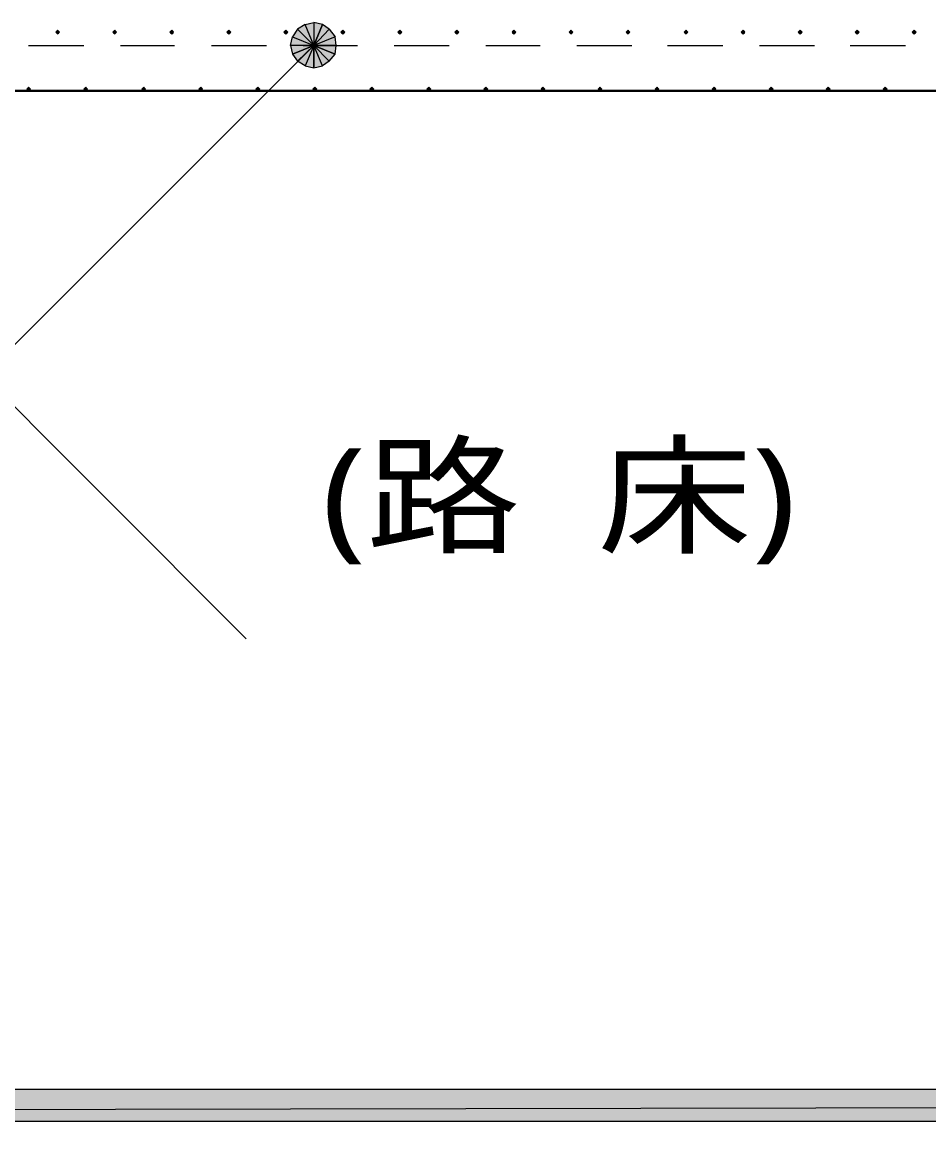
# Model space of a CAD drawing. Header units: millimetres. Extents: x 0 to 420, y 0 to 297.
# Drawn here: x 158.65 to 178.5, y 45.18 to 69.7 of the extents above; entities that cross this region are included whole.
import ezdxf
from ezdxf.enums import TextEntityAlignment as Align

# ---------------------------------------------------------------- set-up
doc = ezdxf.new("R2010")
doc.units = ezdxf.units.MM
doc.styles.add('kst32b', font='NotoSansJP-Variable.ttf')

msp = doc.modelspace()

# ---------------------------------------------------------------- hatches: boundary and pattern name
h = msp.add_hatch(color=7)
h.paths.add_polyline_path([(165.227, 69.659), (165.037, 69.702), (165.037, 69.194), (165.227, 69.659)])
h.paths.add_polyline_path([(165.037, 69.702), (165.037, 69.194), (164.846, 69.659), (165.037, 69.702)])
h.paths.add_polyline_path([(165.037, 69.194), (164.846, 69.659), (164.677, 69.554), (165.037, 69.194)])
h = msp.add_hatch(color=7)
h.paths.add_polyline_path([(165.523, 69.194), (165.502, 69.384), (165.037, 69.194), (165.523, 69.194)])
h.paths.add_polyline_path([(165.502, 69.384), (165.037, 69.194), (165.375, 69.554), (165.502, 69.384)])
h.paths.add_polyline_path([(165.037, 69.194), (165.375, 69.554), (165.227, 69.659), (165.037, 69.194)])
for points in [[(159.427, 69.532), (159.406, 69.511), (159.385, 69.49), (159.406, 69.469), (159.427, 69.448), (159.449, 69.469), (159.47, 69.49), (159.449, 69.511), (159.427, 69.532)], [(160.676, 69.532), (160.655, 69.511), (160.634, 69.49), (160.655, 69.469), (160.676, 69.448), (160.697, 69.469), (160.719, 69.49), (160.697, 69.511), (160.676, 69.532)], [(161.925, 69.532), (161.904, 69.511), (161.883, 69.49), (161.904, 69.469), (161.925, 69.448), (161.946, 69.469), (161.967, 69.49), (161.946, 69.511), (161.925, 69.532)], [(163.174, 69.532), (163.153, 69.511), (163.132, 69.49), (163.153, 69.469), (163.174, 69.448), (163.195, 69.469), (163.216, 69.49), (163.195, 69.511), (163.174, 69.532)], [(164.423, 69.532), (164.402, 69.511), (164.38, 69.49), (164.402, 69.469), (164.423, 69.448), (164.444, 69.469), (164.465, 69.49), (164.444, 69.511), (164.423, 69.532)], [(165.671, 69.532), (165.65, 69.511), (165.629, 69.49), (165.65, 69.469), (165.671, 69.448), (165.693, 69.469), (165.714, 69.49), (165.693, 69.511), (165.671, 69.532)], [(166.92, 69.532), (166.899, 69.511), (166.878, 69.49), (166.899, 69.469), (166.92, 69.448), (166.942, 69.469), (166.963, 69.49), (166.942, 69.511), (166.92, 69.532)], [(168.169, 69.532), (168.148, 69.511), (168.127, 69.49), (168.148, 69.469), (168.169, 69.448), (168.19, 69.469), (168.212, 69.49), (168.19, 69.511), (168.169, 69.532)], [(169.418, 69.532), (169.397, 69.511), (169.376, 69.49), (169.397, 69.469), (169.418, 69.448), (169.439, 69.469), (169.46, 69.49), (169.439, 69.511), (169.418, 69.532)], [(170.667, 69.532), (170.646, 69.511), (170.625, 69.49), (170.646, 69.469), (170.667, 69.448), (170.688, 69.469), (170.709, 69.49), (170.688, 69.511), (170.667, 69.532)], [(171.916, 69.532), (171.895, 69.511), (171.873, 69.49), (171.895, 69.469), (171.916, 69.448), (171.937, 69.469), (171.958, 69.49), (171.937, 69.511), (171.916, 69.532)], [(173.186, 69.532), (173.164, 69.511), (173.143, 69.49), (173.164, 69.469), (173.186, 69.448), (173.207, 69.469), (173.228, 69.49), (173.207, 69.511), (173.186, 69.532)], [(174.435, 69.532), (174.413, 69.511), (174.392, 69.49), (174.413, 69.469), (174.435, 69.448), (174.456, 69.469), (174.477, 69.49), (174.456, 69.511), (174.435, 69.532)], [(175.683, 69.532), (175.662, 69.511), (175.641, 69.49), (175.662, 69.469), (175.683, 69.448), (175.704, 69.469), (175.726, 69.49), (175.704, 69.511), (175.683, 69.532)], [(176.932, 69.532), (176.911, 69.511), (176.89, 69.49), (176.911, 69.469), (176.932, 69.448), (176.953, 69.469), (176.975, 69.49), (176.953, 69.511), (176.932, 69.532)], [(178.181, 69.532), (178.16, 69.511), (178.139, 69.49), (178.16, 69.469), (178.181, 69.448), (178.202, 69.469), (178.223, 69.49), (178.202, 69.511), (178.181, 69.532)], [(165.502, 69.003), (165.523, 69.194), (165.037, 69.194), (165.502, 69.003)], [(158.792, 68.284), (158.771, 68.262), (158.75, 68.241), (158.771, 68.22), (158.792, 68.199), (158.813, 68.22), (158.835, 68.241), (158.813, 68.262), (158.792, 68.284)], [(160.041, 68.284), (160.02, 68.262), (159.999, 68.241), (160.02, 68.22), (160.041, 68.199), (160.062, 68.22), (160.084, 68.241), (160.062, 68.262), (160.041, 68.284)], [(161.311, 68.284), (161.29, 68.262), (161.269, 68.241), (161.29, 68.22), (161.311, 68.199), (161.332, 68.22), (161.354, 68.241), (161.332, 68.262), (161.311, 68.284)], [(162.56, 68.284), (162.539, 68.262), (162.518, 68.241), (162.539, 68.22), (162.56, 68.199), (162.581, 68.22), (162.602, 68.241), (162.581, 68.262), (162.56, 68.284)], [(163.809, 68.284), (163.788, 68.262), (163.767, 68.241), (163.788, 68.22), (163.809, 68.199), (163.83, 68.22), (163.851, 68.241), (163.83, 68.262), (163.809, 68.284)], [(165.058, 68.284), (165.037, 68.262), (165.015, 68.241), (165.037, 68.22), (165.058, 68.199), (165.079, 68.22), (165.1, 68.241), (165.079, 68.262), (165.058, 68.284)], [(166.307, 68.284), (166.285, 68.262), (166.264, 68.241), (166.285, 68.22), (166.307, 68.199), (166.328, 68.22), (166.349, 68.241), (166.328, 68.262), (166.307, 68.284)], [(167.555, 68.284), (167.534, 68.262), (167.513, 68.241), (167.534, 68.22), (167.555, 68.199), (167.577, 68.22), (167.598, 68.241), (167.577, 68.262), (167.555, 68.284)], [(168.804, 68.284), (168.783, 68.262), (168.762, 68.241), (168.783, 68.22), (168.804, 68.199), (168.825, 68.22), (168.846, 68.241), (168.825, 68.262), (168.804, 68.284)], [(170.053, 68.284), (170.032, 68.262), (170.011, 68.241), (170.032, 68.22), (170.053, 68.199), (170.074, 68.22), (170.095, 68.241), (170.074, 68.262), (170.053, 68.284)], [(171.302, 68.284), (171.281, 68.262), (171.26, 68.241), (171.281, 68.22), (171.302, 68.199), (171.323, 68.22), (171.344, 68.241), (171.323, 68.262), (171.302, 68.284)], [(172.551, 68.284), (172.529, 68.262), (172.508, 68.241), (172.529, 68.22), (172.551, 68.199), (172.572, 68.22), (172.593, 68.241), (172.572, 68.262), (172.551, 68.284)], [(173.8, 68.284), (173.778, 68.262), (173.757, 68.241), (173.778, 68.22), (173.8, 68.199), (173.821, 68.22), (173.842, 68.241), (173.821, 68.262), (173.8, 68.284)], [(175.048, 68.284), (175.027, 68.262), (175.006, 68.241), (175.027, 68.22), (175.048, 68.199), (175.07, 68.22), (175.091, 68.241), (175.07, 68.262), (175.048, 68.284)], [(176.297, 68.284), (176.276, 68.262), (176.255, 68.241), (176.276, 68.22), (176.297, 68.199), (176.318, 68.22), (176.339, 68.241), (176.318, 68.262), (176.297, 68.284)], [(177.546, 68.284), (177.525, 68.262), (177.504, 68.241), (177.525, 68.22), (177.546, 68.199), (177.567, 68.22), (177.588, 68.241), (177.567, 68.262), (177.546, 68.284)]]:
    msp.add_hatch(color=7).paths.add_polyline_path(points)
h = msp.add_hatch(color=7)
h.paths.add_polyline_path([(164.677, 69.554), (164.571, 69.384), (165.037, 69.194), (164.677, 69.554)])
h.paths.add_polyline_path([(164.571, 69.384), (165.037, 69.194), (164.529, 69.194), (164.571, 69.384)])
h.paths.add_polyline_path([(165.037, 69.194), (164.529, 69.194), (164.571, 69.003), (165.037, 69.194)])
h = msp.add_hatch(color=7)
h.paths.add_polyline_path([(164.571, 69.003), (164.677, 68.855), (165.037, 69.194), (164.571, 69.003)])
h.paths.add_polyline_path([(164.677, 68.855), (165.037, 69.194), (164.846, 68.749), (164.677, 68.855)])
h.paths.add_polyline_path([(165.037, 69.194), (164.846, 68.749), (165.037, 68.707), (165.037, 69.194)])
h = msp.add_hatch(color=7)
h.paths.add_polyline_path([(165.037, 68.707), (165.227, 68.749), (165.037, 69.194), (165.037, 68.707)])
h.paths.add_polyline_path([(165.227, 68.749), (165.037, 69.194), (165.375, 68.855), (165.227, 68.749)])
h.paths.add_polyline_path([(165.037, 69.194), (165.375, 68.855), (165.502, 69.003), (165.037, 69.194)])
h = msp.add_hatch(color=7)
h.paths.add_polyline_path([(393.827, 11.345), (394.525, 10.647), (393.827, 45.635), (393.827, 11.345)])
h.paths.add_polyline_path([(394.525, 10.647), (393.827, 45.635), (394.525, 46.334), (394.525, 10.647)])
h.paths.add_polyline_path([(393.827, 45.635), (394.525, 46.334), (26.522, 45.635), (393.827, 45.635)])
h.paths.add_polyline_path([(394.525, 46.334), (26.522, 45.635), (25.823, 46.334), (394.525, 46.334)])
h.paths.add_polyline_path([(26.522, 45.635), (25.823, 46.334), (26.522, 11.345), (26.522, 45.635)])
h.paths.add_polyline_path([(25.823, 46.334), (26.522, 11.345), (25.823, 10.647), (25.823, 46.334)])
h.paths.add_polyline_path([(26.522, 11.345), (25.823, 10.647), (393.827, 11.345), (26.522, 11.345)])
h.paths.add_polyline_path([(25.823, 10.647), (393.827, 11.345), (394.525, 10.647), (25.823, 10.647)])

# ---------------------------------------------------------------- linework, layer by layer
at = {"lineweight": 0}
for points in [[(165.037, 69.194), (164.846, 69.659), (164.677, 69.554)], [(165.037, 69.702), (165.037, 69.194), (164.846, 69.659)], [(165.227, 69.659), (165.037, 69.702), (165.037, 69.194)], [(165.037, 69.194), (165.375, 69.554), (165.227, 69.659)], [(159.427, 69.532), (159.406, 69.511), (159.385, 69.49), (159.406, 69.469), (159.427, 69.448), (159.449, 69.469), (159.47, 69.49), (159.449, 69.511)], [(160.676, 69.532), (160.655, 69.511), (160.634, 69.49), (160.655, 69.469), (160.676, 69.448), (160.697, 69.469), (160.719, 69.49), (160.697, 69.511)], [(161.925, 69.532), (161.904, 69.511), (161.883, 69.49), (161.904, 69.469), (161.925, 69.448), (161.946, 69.469), (161.967, 69.49), (161.946, 69.511)], [(163.174, 69.532), (163.153, 69.511), (163.132, 69.49), (163.153, 69.469), (163.174, 69.448), (163.195, 69.469), (163.216, 69.49), (163.195, 69.511)], [(164.423, 69.532), (164.402, 69.511), (164.38, 69.49), (164.402, 69.469), (164.423, 69.448), (164.444, 69.469), (164.465, 69.49), (164.444, 69.511)], [(164.571, 69.384), (165.037, 69.194), (164.529, 69.194)], [(164.677, 69.554), (164.571, 69.384), (165.037, 69.194)], [(165.502, 69.384), (165.037, 69.194), (165.375, 69.554)], [(165.523, 69.194), (165.502, 69.384), (165.037, 69.194)], [(165.671, 69.532), (165.65, 69.511), (165.629, 69.49), (165.65, 69.469), (165.671, 69.448), (165.693, 69.469), (165.714, 69.49), (165.693, 69.511)], [(166.92, 69.532), (166.899, 69.511), (166.878, 69.49), (166.899, 69.469), (166.92, 69.448), (166.942, 69.469), (166.963, 69.49), (166.942, 69.511)], [(168.169, 69.532), (168.148, 69.511), (168.127, 69.49), (168.148, 69.469), (168.169, 69.448), (168.19, 69.469), (168.212, 69.49), (168.19, 69.511)], [(169.418, 69.532), (169.397, 69.511), (169.376, 69.49), (169.397, 69.469), (169.418, 69.448), (169.439, 69.469), (169.46, 69.49), (169.439, 69.511)], [(170.667, 69.532), (170.646, 69.511), (170.625, 69.49), (170.646, 69.469), (170.667, 69.448), (170.688, 69.469), (170.709, 69.49), (170.688, 69.511)], [(171.916, 69.532), (171.895, 69.511), (171.873, 69.49), (171.895, 69.469), (171.916, 69.448), (171.937, 69.469), (171.958, 69.49), (171.937, 69.511)], [(173.186, 69.532), (173.164, 69.511), (173.143, 69.49), (173.164, 69.469), (173.186, 69.448), (173.207, 69.469), (173.228, 69.49), (173.207, 69.511)], [(174.435, 69.532), (174.413, 69.511), (174.392, 69.49), (174.413, 69.469), (174.435, 69.448), (174.456, 69.469), (174.477, 69.49), (174.456, 69.511)], [(175.683, 69.532), (175.662, 69.511), (175.641, 69.49), (175.662, 69.469), (175.683, 69.448), (175.704, 69.469), (175.726, 69.49), (175.704, 69.511)], [(176.932, 69.532), (176.911, 69.511), (176.89, 69.49), (176.911, 69.469), (176.932, 69.448), (176.953, 69.469), (176.975, 69.49), (176.953, 69.511)], [(178.181, 69.532), (178.16, 69.511), (178.139, 69.49), (178.16, 69.469), (178.181, 69.448), (178.202, 69.469), (178.223, 69.49), (178.202, 69.511)], [(165.037, 69.194), (164.529, 69.194), (164.571, 69.003)], [(164.571, 69.003), (164.677, 68.855), (165.037, 69.194)], [(164.677, 68.855), (165.037, 69.194), (164.846, 68.749)], [(165.037, 69.194), (164.846, 68.749), (165.037, 68.707)], [(165.037, 68.707), (165.227, 68.749), (165.037, 69.194)], [(165.227, 68.749), (165.037, 69.194), (165.375, 68.855)], [(165.037, 69.194), (165.375, 68.855), (165.502, 69.003)], [(165.502, 69.003), (165.523, 69.194), (165.037, 69.194)], [(158.792, 68.284), (158.771, 68.262), (158.75, 68.241), (158.771, 68.22), (158.792, 68.199), (158.813, 68.22), (158.835, 68.241), (158.813, 68.262)], [(160.041, 68.284), (160.02, 68.262), (159.999, 68.241), (160.02, 68.22), (160.041, 68.199), (160.062, 68.22), (160.084, 68.241), (160.062, 68.262)], [(161.311, 68.284), (161.29, 68.262), (161.269, 68.241), (161.29, 68.22), (161.311, 68.199), (161.332, 68.22), (161.354, 68.241), (161.332, 68.262)], [(162.56, 68.284), (162.539, 68.262), (162.518, 68.241), (162.539, 68.22), (162.56, 68.199), (162.581, 68.22), (162.602, 68.241), (162.581, 68.262)], [(163.809, 68.284), (163.788, 68.262), (163.767, 68.241), (163.788, 68.22), (163.809, 68.199), (163.83, 68.22), (163.851, 68.241), (163.83, 68.262)], [(165.058, 68.284), (165.037, 68.262), (165.015, 68.241), (165.037, 68.22), (165.058, 68.199), (165.079, 68.22), (165.1, 68.241), (165.079, 68.262)], [(166.307, 68.284), (166.285, 68.262), (166.264, 68.241), (166.285, 68.22), (166.307, 68.199), (166.328, 68.22), (166.349, 68.241), (166.328, 68.262)], [(167.555, 68.284), (167.534, 68.262), (167.513, 68.241), (167.534, 68.22), (167.555, 68.199), (167.577, 68.22), (167.598, 68.241), (167.577, 68.262)], [(168.804, 68.284), (168.783, 68.262), (168.762, 68.241), (168.783, 68.22), (168.804, 68.199), (168.825, 68.22), (168.846, 68.241), (168.825, 68.262)], [(170.053, 68.284), (170.032, 68.262), (170.011, 68.241), (170.032, 68.22), (170.053, 68.199), (170.074, 68.22), (170.095, 68.241), (170.074, 68.262)], [(171.302, 68.284), (171.281, 68.262), (171.26, 68.241), (171.281, 68.22), (171.302, 68.199), (171.323, 68.22), (171.344, 68.241), (171.323, 68.262)], [(172.551, 68.284), (172.529, 68.262), (172.508, 68.241), (172.529, 68.22), (172.551, 68.199), (172.572, 68.22), (172.593, 68.241), (172.572, 68.262)], [(173.8, 68.284), (173.778, 68.262), (173.757, 68.241), (173.778, 68.22), (173.8, 68.199), (173.821, 68.22), (173.842, 68.241), (173.821, 68.262)], [(175.048, 68.284), (175.027, 68.262), (175.006, 68.241), (175.027, 68.22), (175.048, 68.199), (175.07, 68.22), (175.091, 68.241), (175.07, 68.262)], [(176.297, 68.284), (176.276, 68.262), (176.255, 68.241), (176.276, 68.22), (176.297, 68.199), (176.318, 68.22), (176.339, 68.241), (176.318, 68.262)], [(177.546, 68.284), (177.525, 68.262), (177.504, 68.241), (177.525, 68.22), (177.546, 68.199), (177.567, 68.22), (177.588, 68.241), (177.567, 68.262)], [(394.525, 46.334), (26.522, 45.635), (25.823, 46.334)], [(393.827, 45.635), (394.525, 46.334), (26.522, 45.635)]]:
    msp.add_lwpolyline(points, close=True, dxfattribs=at)
at = {"lineweight": 13}
for points in [[(165.037, 69.194), (148.611, 52.769)], [(158.792, 69.194), (159.999, 69.194)], [(160.803, 69.194), (161.988, 69.194)], [(162.793, 69.194), (163.999, 69.194)], [(164.804, 69.194), (165.989, 69.194)], [(166.793, 69.194), (168, 69.194)], [(168.804, 69.194), (169.989, 69.194)], [(170.794, 69.194), (172, 69.194)], [(172.784, 69.194), (173.99, 69.194)], [(174.794, 69.194), (176.001, 69.194)], [(176.784, 69.194), (177.991, 69.194)], [(154.072, 65.701), (163.555, 56.197)]]:
    msp.add_lwpolyline(points, dxfattribs=at)
at = {"lineweight": 30}
msp.add_lwpolyline([(136.567, 68.199), (204.216, 68.199)], dxfattribs=at)

# ---------------------------------------------------------------- texts
at = {"style": 'kst32b'}
msp.add_text('(路  床)', height=2.0791, dxfattribs=at).set_placement((165.206, 58.293), (175.601, 58.293), align=Align.FIT)

doc.saveas('drawing.dxf')
